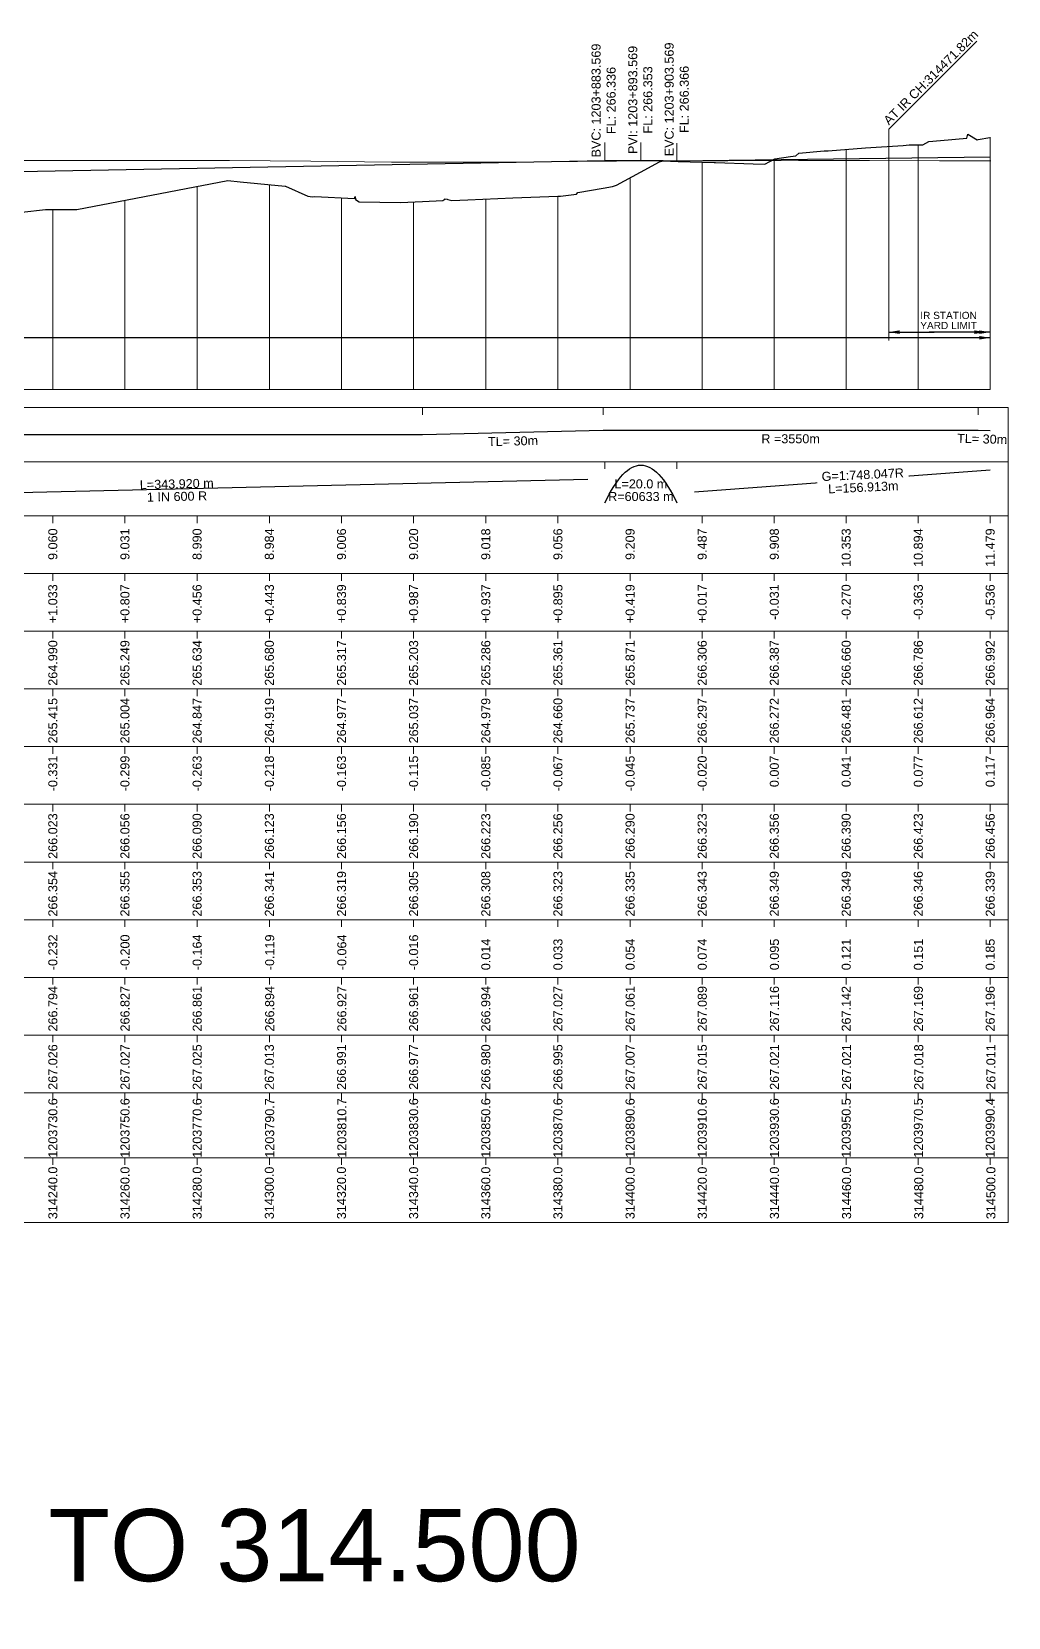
# Model space of a CAD drawing. Header units: metres. Extents: x 26905 to 33492, y -12340 to -11884.
# Drawn here: x 32234.1 to 32504.8, y -12340.4 to -11900.8 of the extents above; entities that cross this region are included whole.
import ezdxf
from ezdxf.enums import TextEntityAlignment as Align

# ---------------------------------------------------------------- set-up
doc = ezdxf.new("R2010")
doc.units = ezdxf.units.M
doc.header["$MEASUREMENT"] = 0
for name, color, linetype, lineweight in [('C-PROF-LABL-DG', 1, 'Continuous', 25), ('LS BVC-PVI-EVC TEXT', 10, 'Continuous', 0), ('LS CUT FILL', 10, 'Continuous', 0), ('LS DATUM X', 7, 'Continuous', 0), ('LS EXG GL', 7, 'Continuous', 0), ('LS EXG IR CH', 7, 'Continuous', 0), ('LS EXG RL', 7, 'Continuous', 0), ('LS EXG. FL', 7, 'Continuous', 0), ('LS EXG. GL AT PRO. TOE', 7, 'Continuous', 0), ('LS FRAME', 7, 'Continuous', 0), ('LS PFL-EFL', 10, 'Continuous', 0), ('LS PRL-ERL', 10, 'Continuous', 0), ('LS PRO FL', 10, 'Continuous', 0), ('LS PRO. DFCC CH', 10, 'Continuous', 0), ('LS PRO. RL', 10, 'Continuous', 0), ('LS PROFILE EXG FL', 7, 'Continuous', 25), ('LS PROFILE EXG GL', 7, 'Continuous', 30), ('LS PROFILE PRO FL', 1, 'Continuous', 30), ('LS TICKS', 7, 'Continuous', 0), ('LS TRACK CENTER', 10, 'Continuous', 0), ('Profile Grid', 7, 'Continuous', 0)]:
    doc.layers.add(name, color=color, linetype=linetype, lineweight=lineweight)
for name, color, linetype in [('LS HORIZONTAL ALIGNMENT', 10, 'Continuous'), ('LS VERTICAL ALIGNMENT', 10, 'Continuous'), ('ref text', 3, 'Continuous'), ('STATION YARD LIMIT IN LS', 7, 'Continuous')]:
    doc.layers.add(name, color=color, linetype=linetype)
doc.styles.add('Arial', font='arial.ttf')
doc.styles.get("Standard").update_dxf_attribs({"font": 'arial.ttf'})
doc.styles.add('Style-Arial', font='arial.ttf')
doc.styles.add('StyleArial', font='arial.ttf')
doc.dimstyles.get("Standard").update_dxf_attribs({"dimtxt": 0.18, "dimasz": 0.18, "dimexe": 0.18, "dimexo": 0.0625, "dimgap": 0.09, "dimtad": 0, "dimtih": 1, "dimtoh": 1, "dimdec": 4, "dimzin": 0, "dimdsep": 46, "dimtxsty": 'Standard', "dimcen": 0.09, "dimadec": 0, "dimazin": 0, "dimtfac": 1, "dimtdec": 4, "dimtofl": 0, "dimtmove": 0, "dimatfit": 3, "dimfxl": 1, "dimtolj": 1, "dimtzin": 0, "dimarcsym": 0})

msp = doc.modelspace()

# ---------------------------------------------------------------- linework, layer by layer
at = {"layer": 'LS BVC-PVI-EVC TEXT'}
for p, q in [((32392.99, -11936.5), (32392.99, -11931.5)), ((32402.99, -11936.47), (32402.99, -11931.47)), ((32412.99, -11936.64), (32412.99, -11931.64))]:
    msp.add_line(p, q, dxfattribs=at)
at = {"layer": 'LS DATUM X', "color": 7, "linetype": 'Continuous', "lineweight": 0}
msp.add_line((32000, -12000), (32499.82, -12000), dxfattribs=at)
at = {"layer": 'LS FRAME', "color": 7, "linetype": 'Continuous', "lineweight": 0, "flags": 128}
for points in [[(31995, -12020), (32504.82, -12020), (32504.82, -12005), (31995, -12005), (31995, -12020)], [(31995, -12035), (32504.82, -12035), (32504.82, -12020), (31995, -12020), (31995, -12035)], [(31995, -12051), (32504.82, -12051), (32504.82, -12035), (31995, -12035), (31995, -12051)], [(31995, -12067), (32504.82, -12067), (32504.82, -12051), (31995, -12051), (31995, -12067)], [(31995, -12083), (32504.82, -12083), (32504.82, -12067), (31995, -12067), (31995, -12083)], [(31995, -12099), (32504.82, -12099), (32504.82, -12083), (31995, -12083), (31995, -12099)], [(31995, -12115), (32504.82, -12115), (32504.82, -12099), (31995, -12099), (31995, -12115)], [(31995, -12131), (32504.82, -12131), (32504.82, -12115), (31995, -12115), (31995, -12131)], [(31995, -12147), (32504.82, -12147), (32504.82, -12131), (31995, -12131), (31995, -12147)], [(31995, -12163), (32504.82, -12163), (32504.82, -12147), (31995, -12147), (31995, -12163)], [(31995, -12179), (32504.82, -12179), (32504.82, -12163), (31995, -12163), (31995, -12179)], [(31995, -12195), (32504.82, -12195), (32504.82, -12179), (31995, -12179), (31995, -12195)], [(31995, -12213), (32504.82, -12213), (32504.82, -12195), (31995, -12195), (31995, -12213)], [(31995, -12231), (32504.82, -12231), (32504.82, -12213), (31995, -12213), (31995, -12231)]]:
    msp.add_lwpolyline(points, close=True, dxfattribs=at)
at = {"layer": 'LS HORIZONTAL ALIGNMENT', "flags": 128}
msp.add_lwpolyline([(32000, -12012.5), (32342.5, -12012.5), (32342.5, -12012.5), (32392.5, -12011.24), (32392.5, -12011.24), (32496.45, -12011.24), (32496.45, -12011.24), (32499.8, -12011.32)], dxfattribs=at)
at = {"layer": 'LS PROFILE EXG FL', "lineweight": 0}
msp.add_lwpolyline([(32000, -11937.55), (32018.9, -11937.49), (32051.97, -11938.19), (32070.97, -11937.73), (32090.37, -11937.88), (32109.35, -11937.26), (32129.4, -11937.03), (32166.53, -11936.73), (32207.95, -11936.51), (32252.99, -11936.44), (32289, -11936.48), (32311.5, -11936.71), (32333.86, -11936.96), (32363.26, -11936.91), (32385.44, -11936.73), (32407.14, -11936.61), (32427.1, -11936.55), (32446.66, -11936.49), (32466.35, -11936.52), (32485.73, -11936.55), (32500, -11936.61)], dxfattribs=at)
at = {"layer": 'LS PROFILE EXG GL', "flags": 128}
msp.add_lwpolyline([(32231.41, -11950.79), (32237.99, -11950.11), (32237.99, -11950.11), (32246.65, -11950.07), (32288.49, -11942.02), (32291.94, -11942.44), (32291.94, -11942.44), (32304.41, -11943.61), (32304.41, -11943.61), (32304.53, -11943.62), (32304.53, -11943.62), (32310.64, -11946.38), (32311.96, -11946.58), (32312.63, -11946.51), (32323.64, -11946.99), (32323.76, -11946.48), (32323.88, -11947.28), (32324.91, -11947.98), (32336.36, -11948.13), (32342.5, -11947.86), (32348.13, -11947.62), (32348.63, -11947.25), (32348.69, -11947.12), (32349.34, -11947.24), (32349.51, -11947.3), (32350.61, -11947.54), (32355, -11947.35), (32367.5, -11946.84), (32380, -11946.39), (32380.69, -11946.37), (32385.1, -11945.81), (32385.5, -11945.4), (32392.5, -11944.16), (32395.15, -11943.7), (32396.21, -11943.34), (32402.9, -11939.71), (32408.19, -11936.84), (32409.06, -11936.61), (32413.29, -11936.74), (32423.32, -11937.04), (32423.69, -11937.05), (32434.08, -11937.37), (32437.33, -11937.47), (32440.14, -11936.04), (32444.48, -11935.37), (32445.96, -11935.15), (32446.79, -11934.46), (32453.78, -11933.84), (32454.87, -11933.76), (32465.27, -11933.01), (32475.66, -11932.28), (32477.35, -11932.16), (32481.13, -11932.12), (32482.83, -11931.2), (32486.06, -11930.91), (32493.34, -11930.3), (32493.59, -11929.15), (32496.16, -11930.74), (32496.16, -11930.74), (32496.16, -11930.74), (32496.45, -11930.69), (32499.7, -11930.12), (32499.8, -11930.08)], dxfattribs=at)
at = {"layer": 'LS PROFILE PRO FL', "flags": 128}
for points in [[(32048.95, -11942.96), (32392.99, -11936.45)], [(32392.99, -11936.45), (32393.41, -11936.45), (32393.84, -11936.45), (32394.26, -11936.45), (32394.69, -11936.45), (32395.11, -11936.45), (32395.54, -11936.45), (32395.97, -11936.45), (32396.39, -11936.45), (32396.82, -11936.45), (32397.24, -11936.45), (32397.67, -11936.45), (32398.09, -11936.45), (32398.52, -11936.45), (32398.94, -11936.45), (32399.37, -11936.45), (32399.8, -11936.45), (32400.22, -11936.46), (32400.65, -11936.46), (32401.07, -11936.46), (32401.5, -11936.46), (32401.92, -11936.46), (32402.35, -11936.47), (32402.77, -11936.47), (32403.2, -11936.47), (32403.63, -11936.47), (32404.05, -11936.48), (32404.48, -11936.48), (32404.9, -11936.48), (32405.33, -11936.49), (32405.75, -11936.49), (32406.18, -11936.5), (32406.6, -11936.5), (32407.03, -11936.51), (32407.46, -11936.51), (32407.88, -11936.51), (32408.31, -11936.52), (32408.73, -11936.52), (32409.16, -11936.53), (32409.58, -11936.54), (32410.01, -11936.54), (32410.43, -11936.55), (32410.86, -11936.55), (32411.28, -11936.56), (32411.71, -11936.57), (32412.14, -11936.57), (32412.56, -11936.58), (32412.99, -11936.59)], [(32412.99, -11936.59), (32499.8, -11935.44)]]:
    msp.add_lwpolyline(points, dxfattribs=at)
at = {"layer": 'LS TICKS', "color": 7, "linetype": 'Continuous', "lineweight": 0, "flags": 128}
for points in [[(32342.5, -12007), (32342.5, -12005)], [(32392.5, -12007), (32392.5, -12005)], [(32496.45, -12007), (32496.45, -12005)], [(32392.99, -12022), (32392.99, -12020)], [(32412.99, -12022), (32412.99, -12020)], [(32239.99, -12037), (32239.99, -12035)], [(32259.98, -12037), (32259.98, -12035)], [(32279.98, -12037), (32279.98, -12035)], [(32300.01, -12037), (32300.01, -12035)], [(32320.01, -12037), (32320.01, -12035)], [(32340, -12037), (32340, -12035)], [(32360, -12037), (32360, -12035)], [(32379.99, -12037), (32379.99, -12035)], [(32419.97, -12037), (32419.97, -12035)], [(32439.97, -12037), (32439.97, -12035)], [(32459.88, -12037), (32459.88, -12035)], [(32479.88, -12037), (32479.88, -12035)], [(32499.8, -12037), (32499.8, -12035)], [(32239.99, -12053), (32239.99, -12051)], [(32259.98, -12053), (32259.98, -12051)], [(32279.98, -12053), (32279.98, -12051)], [(32300.01, -12053), (32300.01, -12051)], [(32320.01, -12053), (32320.01, -12051)], [(32340, -12053), (32340, -12051)], [(32360, -12053), (32360, -12051)], [(32379.99, -12053), (32379.99, -12051)], [(32399.99, -12053), (32399.99, -12051)], [(32419.97, -12053), (32419.97, -12051)], [(32439.97, -12053), (32439.97, -12051)], [(32459.88, -12053), (32459.88, -12051)], [(32479.88, -12053), (32479.88, -12051)], [(32499.8, -12053), (32499.8, -12051)], [(32239.99, -12069), (32239.99, -12067)], [(32259.98, -12069), (32259.98, -12067)], [(32279.98, -12069), (32279.98, -12067)], [(32300.01, -12069), (32300.01, -12067)], [(32320.01, -12069), (32320.01, -12067)], [(32340, -12069), (32340, -12067)], [(32360, -12069), (32360, -12067)], [(32379.99, -12069), (32379.99, -12067)], [(32399.99, -12069), (32399.99, -12067)], [(32419.97, -12069), (32419.97, -12067)], [(32439.97, -12069), (32439.97, -12067)], [(32459.88, -12069), (32459.88, -12067)], [(32479.88, -12069), (32479.88, -12067)], [(32499.8, -12069), (32499.8, -12067)], [(32239.99, -12085), (32239.99, -12083)], [(32259.98, -12085), (32259.98, -12083)], [(32279.98, -12085), (32279.98, -12083)], [(32300.01, -12085), (32300.01, -12083)], [(32320.01, -12085), (32320.01, -12083)], [(32340, -12085), (32340, -12083)], [(32360, -12085), (32360, -12083)], [(32379.99, -12085), (32379.99, -12083)], [(32399.99, -12085), (32399.99, -12083)], [(32419.97, -12085), (32419.97, -12083)], [(32439.97, -12085), (32439.97, -12083)], [(32459.88, -12085), (32459.88, -12083)], [(32479.88, -12085), (32479.88, -12083)], [(32499.8, -12085), (32499.8, -12083)], [(32239.99, -12101), (32239.99, -12099)], [(32259.98, -12101), (32259.98, -12099)], [(32279.98, -12101), (32279.98, -12099)], [(32300.01, -12101), (32300.01, -12099)], [(32320.01, -12101), (32320.01, -12099)], [(32340, -12101), (32340, -12099)], [(32360, -12101), (32360, -12099)], [(32379.99, -12101), (32379.99, -12099)], [(32399.99, -12101), (32399.99, -12099)], [(32419.97, -12101), (32419.97, -12099)], [(32439.97, -12101), (32439.97, -12099)], [(32459.88, -12101), (32459.88, -12099)], [(32479.88, -12101), (32479.88, -12099)], [(32499.8, -12101), (32499.8, -12099)], [(32239.99, -12117), (32239.99, -12115)], [(32259.98, -12117), (32259.98, -12115)], [(32279.98, -12117), (32279.98, -12115)], [(32300.01, -12117), (32300.01, -12115)], [(32320.01, -12117), (32320.01, -12115)], [(32340, -12117), (32340, -12115)], [(32360, -12117), (32360, -12115)], [(32379.99, -12117), (32379.99, -12115)], [(32399.99, -12117), (32399.99, -12115)], [(32419.97, -12117), (32419.97, -12115)], [(32439.97, -12117), (32439.97, -12115)], [(32459.88, -12117), (32459.88, -12115)], [(32479.88, -12117), (32479.88, -12115)], [(32499.8, -12117), (32499.8, -12115)], [(32239.99, -12133), (32239.99, -12131)], [(32259.98, -12133), (32259.98, -12131)], [(32279.98, -12133), (32279.98, -12131)], [(32300.01, -12133), (32300.01, -12131)], [(32320.01, -12133), (32320.01, -12131)], [(32340, -12133), (32340, -12131)], [(32360, -12133), (32360, -12131)], [(32379.99, -12133), (32379.99, -12131)], [(32399.99, -12133), (32399.99, -12131)], [(32419.97, -12133), (32419.97, -12131)], [(32439.97, -12133), (32439.97, -12131)], [(32459.88, -12133), (32459.88, -12131)], [(32479.88, -12133), (32479.88, -12131)], [(32499.8, -12133), (32499.8, -12131)], [(32239.99, -12149), (32239.99, -12147)], [(32259.98, -12149), (32259.98, -12147)], [(32279.98, -12149), (32279.98, -12147)], [(32300.01, -12149), (32300.01, -12147)], [(32320.01, -12149), (32320.01, -12147)], [(32340, -12149), (32340, -12147)], [(32360, -12149), (32360, -12147)], [(32379.99, -12149), (32379.99, -12147)], [(32399.99, -12149), (32399.99, -12147)], [(32419.97, -12149), (32419.97, -12147)], [(32439.97, -12149), (32439.97, -12147)], [(32459.88, -12149), (32459.88, -12147)], [(32479.88, -12149), (32479.88, -12147)], [(32499.8, -12149), (32499.8, -12147)], [(32239.99, -12165), (32239.99, -12163)], [(32259.98, -12165), (32259.98, -12163)], [(32279.98, -12165), (32279.98, -12163)], [(32300.01, -12165), (32300.01, -12163)], [(32320.01, -12165), (32320.01, -12163)], [(32340, -12165), (32340, -12163)], [(32360, -12165), (32360, -12163)], [(32379.99, -12165), (32379.99, -12163)], [(32399.99, -12165), (32399.99, -12163)], [(32419.97, -12165), (32419.97, -12163)], [(32439.97, -12165), (32439.97, -12163)], [(32459.88, -12165), (32459.88, -12163)], [(32479.88, -12165), (32479.88, -12163)], [(32499.8, -12165), (32499.8, -12163)], [(32239.99, -12181), (32239.99, -12179)], [(32259.98, -12181), (32259.98, -12179)], [(32279.98, -12181), (32279.98, -12179)], [(32300.01, -12181), (32300.01, -12179)], [(32320.01, -12181), (32320.01, -12179)], [(32340, -12181), (32340, -12179)], [(32360, -12181), (32360, -12179)], [(32379.99, -12181), (32379.99, -12179)], [(32399.99, -12181), (32399.99, -12179)], [(32419.97, -12181), (32419.97, -12179)], [(32439.97, -12181), (32439.97, -12179)], [(32459.88, -12181), (32459.88, -12179)], [(32479.88, -12181), (32479.88, -12179)], [(32499.8, -12181), (32499.8, -12179)], [(32239.99, -12197), (32239.99, -12195)], [(32259.98, -12197), (32259.98, -12195)], [(32279.98, -12197), (32279.98, -12195)], [(32300.01, -12197), (32300.01, -12195)], [(32320.01, -12197), (32320.01, -12195)], [(32340, -12197), (32340, -12195)], [(32360, -12197), (32360, -12195)], [(32379.99, -12197), (32379.99, -12195)], [(32399.99, -12197), (32399.99, -12195)], [(32419.97, -12197), (32419.97, -12195)], [(32439.97, -12197), (32439.97, -12195)], [(32459.88, -12197), (32459.88, -12195)], [(32479.88, -12197), (32479.88, -12195)], [(32499.8, -12197), (32499.8, -12195)], [(32239.99, -12215), (32239.99, -12213)], [(32259.98, -12215), (32259.98, -12213)], [(32279.98, -12215), (32279.98, -12213)], [(32300.01, -12215), (32300.01, -12213)], [(32320.01, -12215), (32320.01, -12213)], [(32340, -12215), (32340, -12213)], [(32360, -12215), (32360, -12213)], [(32379.99, -12215), (32379.99, -12213)], [(32399.99, -12215), (32399.99, -12213)], [(32419.97, -12215), (32419.97, -12213)], [(32439.97, -12215), (32439.97, -12213)], [(32459.88, -12215), (32459.88, -12213)], [(32479.88, -12215), (32479.88, -12213)], [(32499.8, -12215), (32499.8, -12213)]]:
    msp.add_lwpolyline(points, dxfattribs=at)
at = {"layer": 'LS VERTICAL ALIGNMENT', "flags": 128}
for points in [[(32392.99, -12031.45), (32393.61, -12030.17), (32394.24, -12028.98), (32394.86, -12027.88), (32395.49, -12026.85), (32396.11, -12025.91), (32396.74, -12025.05), (32397.36, -12024.27), (32397.99, -12023.57), (32398.61, -12022.95), (32399.24, -12022.42), (32399.86, -12021.97), (32400.49, -12021.6), (32401.11, -12021.31), (32401.74, -12021.11), (32402.36, -12020.99), (32403.61, -12020.99), (32404.24, -12021.11), (32404.86, -12021.31), (32405.49, -12021.6), (32406.11, -12021.97), (32406.74, -12022.42), (32407.36, -12022.95), (32407.99, -12023.57), (32408.61, -12024.27), (32409.24, -12025.05), (32409.86, -12025.91), (32410.49, -12026.85), (32411.11, -12027.88), (32411.74, -12028.98), (32412.36, -12030.17), (32412.99, -12031.45)], [(32417.82, -12028.37), (32499.8, -12022.25)], [(32048.95, -12032.75), (32388.28, -12024.85)]]:
    msp.add_lwpolyline(points, dxfattribs=at)
at = {"layer": 'Profile Grid', "flags": 128}
for points in [[(32479.89, -12000), (32479.89, -11932.14)], [(32499.82, -12000), (32499.82, -11929.99)], [(32439.97, -12000), (32439.97, -11936.13)], [(32459.88, -12000), (32459.88, -11933.4)], [(32419.96, -12000), (32419.96, -11936.94)], [(32279.98, -12000), (32279.98, -11943.66)], [(32300.01, -12000), (32300.01, -11943.2)], [(32399.99, -12000), (32399.99, -11941.29)], [(32259.98, -12000), (32259.98, -11947.51)], [(32320.01, -12000), (32320.01, -11946.83)], [(32340, -12000), (32340, -11947.97)], [(32360, -12000), (32360, -11947.15)], [(32379.99, -12000), (32379.99, -11946.39)], [(32239.99, -12000), (32239.99, -11950.1)]]:
    msp.add_lwpolyline(points, dxfattribs=at)
at = {"layer": 'STATION YARD LIMIT IN LS', "lineweight": 15}
msp.add_lwpolyline([(32471.68, -11986.37), (32471.68, -11927.83), (32496.13, -11903.39)], dxfattribs=at)

# ---------------------------------------------------------------- texts
at = {"layer": 'C-PROF-LABL-DG', "color": 1, "linetype": 'Continuous', "lineweight": 25, "char_height": 2.5, "attachment_point": 5, "rotation": 90, "style": 'Arial'}
for s, insert in [('BVC: 1203+883.569\\PFL: 266.336', (32392.67, -11919.85)), ('PVI: 1203+893.569\\PFL: 266.353', (32402.85, -11919.69)), ('EVC: 1203+903.569\\PFL: 266.366', (32412.94, -11919.55))]:
    msp.add_mtext(s, dxfattribs=dict(at, insert=insert))
at = {"layer": 'LS CUT FILL', "style": 'Style-Arial'}
for s, p in [('+1.033', (32239.99, -12054)), ('+0.807', (32259.98, -12054)), ('+0.456', (32279.98, -12054)), ('+0.443', (32300.01, -12054)), ('+0.839', (32320.01, -12054)), ('+0.987', (32340, -12054)), ('+0.937', (32360, -12054)), ('+0.895', (32379.99, -12054)), ('+0.419', (32399.99, -12054)), ('+0.017', (32419.97, -12054)), ('-0.031', (32439.97, -12054)), ('-0.270', (32459.88, -12054)), ('-0.363', (32479.88, -12054)), ('-0.536', (32499.8, -12054))]:
    msp.add_text(s, height=2.5, rotation=90, dxfattribs=at).set_placement(p, align=Align.MIDDLE_RIGHT)
at = {"layer": 'LS EXG GL', "style": 'Style-Arial'}
for s, p in [('264.990', (32239.99, -12069.5)), ('265.249', (32259.98, -12069.5)), ('265.634', (32279.98, -12069.5)), ('265.680', (32300.01, -12069.5)), ('265.317', (32320.01, -12069.5)), ('265.203', (32340, -12069.5)), ('265.286', (32360, -12069.5)), ('265.361', (32379.99, -12069.5)), ('265.871', (32399.99, -12069.5)), ('266.306', (32419.97, -12069.5)), ('266.387', (32439.97, -12069.5)), ('266.660', (32459.88, -12069.5)), ('266.786', (32479.88, -12069.5)), ('266.992', (32499.8, -12069.5))]:
    msp.add_text(s, height=2.5, rotation=90, dxfattribs=at).set_placement(p, align=Align.MIDDLE_RIGHT)
at = {"layer": 'LS EXG IR CH', "lineweight": 0, "style": 'Style-Arial'}
for s, p in [('314240.0', (32240, -12215.47)), ('314260.0', (32260, -12215.47)), ('314280.0', (32280, -12215.47)), ('314300.0', (32300, -12215.47)), ('314320.0', (32320, -12215.47)), ('314340.0', (32340, -12215.47)), ('314360.0', (32360, -12215.47)), ('314380.0', (32380, -12215.47)), ('314400.0', (32400, -12215.47)), ('314420.0', (32420, -12215.47)), ('314440.0', (32440, -12215.47)), ('314460.0', (32460, -12215.47)), ('314480.0', (32480, -12215.47)), ('314500.0', (32500, -12215.47))]:
    msp.add_text(s, height=2.5, rotation=90, dxfattribs=at).set_placement(p, align=Align.MIDDLE_RIGHT)
at = {"layer": 'LS EXG RL', "style": 'Style-Arial'}
for s, p in [('267.026', (32240, -12181.54)), ('267.027', (32260, -12181.54)), ('267.025', (32280, -12181.54)), ('267.013', (32300, -12181.54)), ('266.991', (32320, -12181.54)), ('266.977', (32340, -12181.54)), ('266.980', (32360, -12181.54)), ('266.995', (32380, -12181.54)), ('267.007', (32400, -12181.54)), ('267.015', (32420, -12181.54)), ('267.021', (32440, -12181.54)), ('267.021', (32460, -12181.54)), ('267.018', (32480, -12181.54)), ('267.011', (32500, -12181.54))]:
    msp.add_text(s, height=2.5, rotation=90, dxfattribs=at).set_placement(p, align=Align.MIDDLE_RIGHT)
at = {"layer": 'LS EXG. FL'}
for s, p in [('266.354', (32239.99, -12133.5)), ('266.355', (32259.98, -12133.5)), ('266.353', (32279.98, -12133.5)), ('266.341', (32300.01, -12133.5)), ('266.319', (32320.01, -12133.5)), ('266.305', (32340, -12133.5)), ('266.308', (32360, -12133.5)), ('266.323', (32379.99, -12133.5)), ('266.335', (32399.99, -12133.5)), ('266.343', (32419.97, -12133.5)), ('266.349', (32439.97, -12133.5)), ('266.349', (32459.88, -12133.5)), ('266.346', (32479.88, -12133.5)), ('266.339', (32499.8, -12133.5))]:
    msp.add_text(s, height=2.5, rotation=90, dxfattribs=at).set_placement(p, align=Align.MIDDLE_RIGHT)
at = {"layer": 'LS EXG. GL AT PRO. TOE'}
for s, p in [('265.415', (32239.99, -12085.5)), ('265.004', (32259.98, -12085.5)), ('264.847', (32279.98, -12085.5)), ('264.919', (32300.01, -12085.5)), ('264.977', (32320.01, -12085.5)), ('265.037', (32340, -12085.5)), ('264.979', (32360, -12085.5)), ('264.660', (32379.99, -12085.5)), ('265.737', (32399.99, -12085.5)), ('266.297', (32419.97, -12085.5)), ('266.272', (32439.97, -12085.5)), ('266.481', (32459.88, -12085.5)), ('266.612', (32479.88, -12085.5)), ('266.964', (32499.8, -12085.5))]:
    msp.add_text(s, height=2.5, rotation=90, dxfattribs=at).set_placement(p, align=Align.MIDDLE_RIGHT)
at = {"layer": 'LS HORIZONTAL ALIGNMENT', "char_height": 2.5, "attachment_point": 5, "line_spacing_factor": 0.6, "style": 'Style-Arial'}
for insert, rotation in [((32367.55, -12014.29), 1.4435), ((32497.58, -12013.7), 358.5572)]:
    msp.add_mtext('TL= 30m', dxfattribs=dict(at, insert=insert, rotation=rotation))
at = {"layer": 'LS HORIZONTAL ALIGNMENT', "insert": (32444.48, -12013.66), "char_height": 2.5, "attachment_point": 5, "line_spacing_factor": 0.6, "style": 'Style-Arial'}
msp.add_mtext('R =3550m', dxfattribs=at)
at = {"layer": 'LS PFL-EFL'}
for s, p in [('-0.331', (32239.99, -12101.5)), ('-0.299', (32259.98, -12101.5)), ('-0.263', (32279.98, -12101.5)), ('-0.218', (32300.01, -12101.5)), ('-0.163', (32320.01, -12101.5)), ('-0.115', (32340, -12101.5)), ('-0.085', (32360, -12101.5)), ('-0.067', (32379.99, -12101.5)), ('-0.045', (32399.99, -12101.5)), ('-0.020', (32419.97, -12101.5)), ('0.007', (32439.97, -12101.5)), ('0.041', (32459.88, -12101.5)), ('0.077', (32479.88, -12101.5)), ('0.117', (32499.8, -12101.5))]:
    msp.add_text(s, height=2.5, rotation=90, dxfattribs=at).set_placement(p, align=Align.MIDDLE_RIGHT)
at = {"layer": 'LS PRL-ERL'}
for s, p in [('-0.232', (32241.25, -12161)), ('-0.200', (32261.25, -12161)), ('-0.164', (32281.25, -12161)), ('-0.119', (32301.35, -12161)), ('-0.064', (32321.35, -12161)), ('-0.016', (32341.25, -12161)), ('0.014', (32361.25, -12161)), ('0.033', (32381.25, -12161)), ('0.054', (32401.25, -12161)), ('0.074', (32421.25, -12161)), ('0.095', (32441.25, -12161)), ('0.121', (32461.15, -12161)), ('0.151', (32481.15, -12161)), ('0.185', (32501.05, -12161))]:
    msp.add_text(s, height=2.5, rotation=90, dxfattribs=at).set_placement(p)
at = {"layer": 'LS PRO FL', "style": 'Style-Arial'}
for s, p in [('266.023', (32239.99, -12117.5)), ('266.056', (32259.98, -12117.5)), ('266.090', (32279.98, -12117.5)), ('266.123', (32300.01, -12117.5)), ('266.156', (32320.01, -12117.5)), ('266.190', (32340, -12117.5)), ('266.223', (32360, -12117.5)), ('266.256', (32379.99, -12117.5)), ('266.290', (32399.99, -12117.5)), ('266.323', (32419.97, -12117.5)), ('266.356', (32439.97, -12117.5)), ('266.390', (32459.88, -12117.5)), ('266.423', (32479.88, -12117.5)), ('266.456', (32499.8, -12117.5))]:
    msp.add_text(s, height=2.5, rotation=90, dxfattribs=at).set_placement(p, align=Align.MIDDLE_RIGHT)
at = {"layer": 'LS PRO. DFCC CH'}
for s, p in [('1203730.6', (32241.25, -12213)), ('1203750.6', (32261.25, -12213)), ('1203770.6', (32281.25, -12213)), ('1203790.7', (32301.35, -12213)), ('1203810.7', (32321.35, -12213)), ('1203830.6', (32341.25, -12213)), ('1203850.6', (32361.25, -12213)), ('1203870.6', (32381.25, -12213)), ('1203890.6', (32401.25, -12213)), ('1203910.6', (32421.25, -12213)), ('1203930.6', (32441.25, -12213)), ('1203950.5', (32461.15, -12213)), ('1203970.5', (32481.15, -12213)), ('1203990.4', (32501.05, -12213))]:
    msp.add_text(s, height=2.5, rotation=90, dxfattribs=at).set_placement(p)
at = {"layer": 'LS PRO. RL'}
for s, p in [('266.794', (32241.25, -12178)), ('266.827', (32261.25, -12178)), ('266.861', (32281.25, -12178)), ('266.894', (32301.35, -12178)), ('266.927', (32321.35, -12178)), ('266.961', (32341.25, -12178)), ('266.994', (32361.25, -12178)), ('267.027', (32381.25, -12178)), ('267.061', (32401.25, -12178)), ('267.089', (32421.25, -12178)), ('267.116', (32441.25, -12178)), ('267.142', (32461.15, -12178)), ('267.169', (32481.15, -12178)), ('267.196', (32501.05, -12178))]:
    msp.add_text(s, height=2.5, rotation=90, dxfattribs=at).set_placement(p)
at = {"layer": 'LS TRACK CENTER'}
for s, p in [('9.060', (32239.99, -12038.5)), ('9.031', (32259.98, -12038.5)), ('8.990', (32279.98, -12038.5)), ('8.984', (32300.01, -12038.5)), ('9.006', (32320.01, -12038.5)), ('9.020', (32340, -12038.5)), ('9.018', (32360, -12038.5)), ('9.056', (32379.99, -12038.5)), ('9.209', (32399.99, -12038.5)), ('9.487', (32419.97, -12038.5)), ('9.908', (32439.97, -12038.5)), ('10.353', (32459.88, -12038.5)), ('10.894', (32479.88, -12038.5)), ('11.479', (32499.8, -12038.5))]:
    msp.add_text(s, height=2.5, rotation=90, dxfattribs=at).set_placement(p, align=Align.MIDDLE_RIGHT)
at = {"layer": 'LS VERTICAL ALIGNMENT', "insert": (32274.38, -12027.92), "char_height": 2.5, "attachment_point": 5, "rotation": 1.3341, "line_spacing_factor": 0.84, "style": 'Style-Arial'}
msp.add_mtext('L=343.920 m\\P1 IN 600 R', dxfattribs=at)
at = {"layer": 'LS VERTICAL ALIGNMENT', "insert": (32402.99, -12027.92), "char_height": 2.5, "attachment_point": 5, "line_spacing_factor": 0.84, "style": 'Style-Arial'}
msp.add_mtext('L=20.0 m\\PR=60633 m', dxfattribs=at)
at = {"layer": 'ref text', "color": 3, "insert": (32130, -12330.71), "char_height": 20, "width": 256.3165, "attachment_point": 7, "bg_fill": 3, "box_fill_scale": 1.5, "bg_fill_color": 256, "bg_fill_transparency": 0}
msp.add_mtext('314.000 TO 314.500', dxfattribs=at)
at = {"layer": 'STATION YARD LIMIT IN LS', "lineweight": 15, "style": 'StyleArial'}
msp.add_text('AT IR CH:314471.82m', height=2.5, rotation=45, dxfattribs=at).set_placement((32471.73, -11926.79))
at = {"layer": 'STATION YARD LIMIT IN LS', "lineweight": 15, "insert": (32488.27, -11980.84), "char_height": 2, "width": 17.2895, "attachment_point": 5, "rotation": 0, "line_spacing_factor": 0.84, "style": 'Style-Arial'}
msp.add_mtext('IR STATION YARD LIMIT', dxfattribs=at)

# ---------------------------------------------------------------- leaders
at = {"layer": 'STATION YARD LIMIT IN LS', "lineweight": 15}
for points in [[(32471.68, -11984.08), (32484.28, -11984.08)], [(32498.43, -11984.08), (32482.91, -11984.08)], [(32499.79, -11984.08), (32484.28, -11984.08)]]:
    msp.add_leader(points, dimstyle='Standard', override={"dimasz": 3}, dxfattribs=at)
at = {"layer": 'STATION YARD LIMIT IN LS', "color": 10, "lineweight": 15}
msp.add_leader([(32499.82, -11985.64), (32212.57, -11985.64)], dimstyle='Standard', override={"dimasz": 3}, dxfattribs=at)

# ---------------------------------------------------------------- next in the draw order: texts
at = {"layer": 'LS VERTICAL ALIGNMENT', "insert": (32464.56, -12025.36), "char_height": 2.5, "attachment_point": 5, "rotation": 2.6663, "line_spacing_factor": 0.84, "style": 'Style-Arial', "bg_fill": 2}
msp.add_mtext('G=1:748.047R\\PL=156.913m', dxfattribs=at)

doc.saveas('drawing.dxf')
